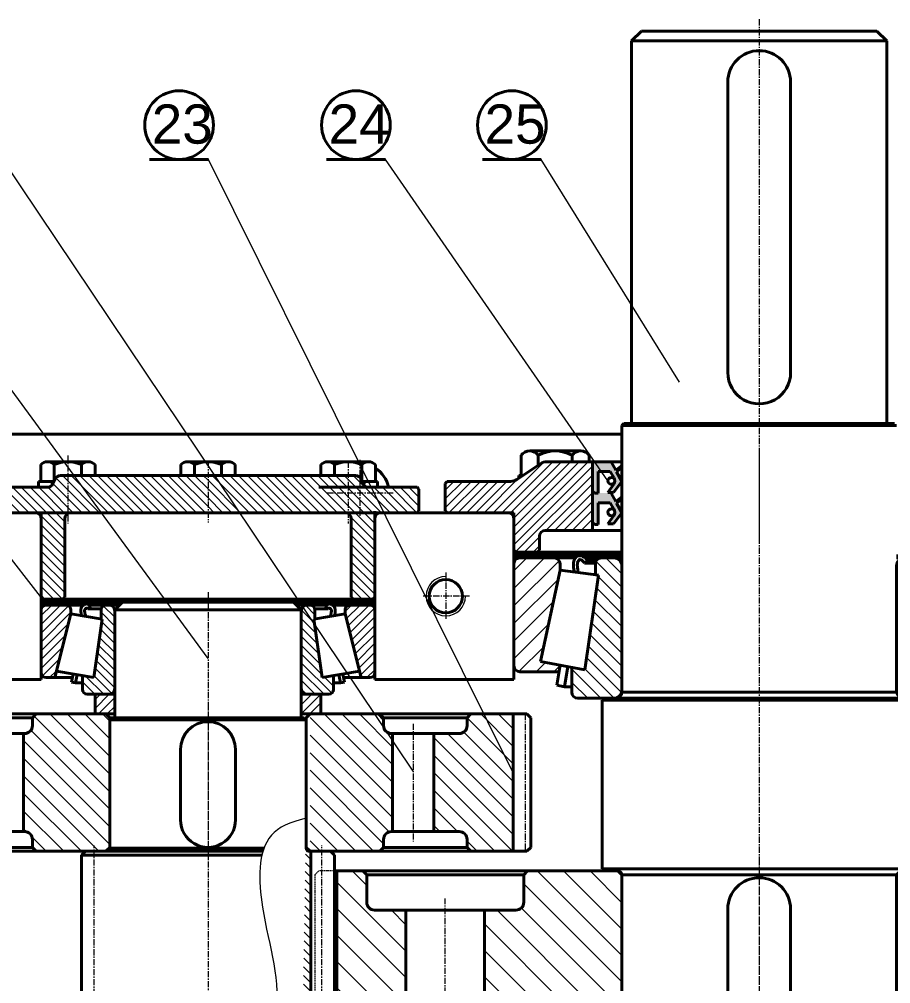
# Model space of a CAD drawing. Header units: millimetres. Extents: x -11382 to 23553, y -372 to 10786.
# Drawn here: x 8449.7 to 8893.8, y 2123.6 to 2615.1 of the extents above; entities that cross this region are included whole.
import ezdxf

# ---------------------------------------------------------------- set-up
doc = ezdxf.new("R2010")
doc.units = ezdxf.units.MM
doc.header["$LTSCALE"] = 0.2
doc.linetypes.add('CENTER', pattern=[50.8, 31.75, -6.35, 6.35, -6.35])
doc.linetypes.add('HIDDEN', pattern=[9.525, 6.35, -3.175])
for name, color, linetype, lineweight in [('đướng nét đứt', 4, 'HIDDEN', 20), ('đường bao thấy', 7, 'Continuous', 40), ('đường kích thước', 90, 'Continuous', 15), ('đường mặt cắt', 160, 'Continuous', 15), ('đường nét khuất', 4, 'HIDDEN', 15), ('đường nét mảnh', 220, 'Continuous', 15), ('đường nét tâm', 137, 'CENTER', 15)]:
    doc.layers.add(name, color=color, linetype=linetype, lineweight=lineweight)
doc.styles.add('nhat3.5', font='arial.ttf', dxfattribs={"height": 3.5})
pattern_1 = [(45, (-1217.234, -2628.172), (-4.490128, 4.490128), [])]
pattern_2 = [(45, (3113.965, -2039.9664), (4.490128, -4.490128), [])]
pattern_3 = [(135, (3113.965, -2039.9664), (3.367596, 3.367596), [])]
pattern_4 = [(45, (4465.084, -2277.9196), (2.245064, -2.245064), [])]
pattern_5 = [(135, (3014.2486, -1989.5195), (2.245064, 2.245064), [])]
pattern_6 = [(45, (3014.2486, -1989.5195), (2.245064, -2.245064), [])]
pattern_7 = [(135, (2767.008, -2513.948), (6.735192, 6.735192), [])]
pattern_8 = [(315, (-570.0543, 5456.8925), (2.245064, 2.245064), [])]
pattern_9 = [(315, (-165.1552, -7621.2115), (-0.449012806, -0.449012806), [])]
pattern_10 = [(45, (-165.1552, -7621.2115), (0.449012806, -0.449012806), [])]
pattern_11 = [(225, (556.8952, -7621.2115), (0.449012806, -0.449012806), [])]

# ---------------------------------------------------------------- blocks, each defined once
blk = doc.blocks.new('trục trung gian')
at = {"layer": 'đường mặt cắt', "ltscale": 0.5}
h = blk.add_hatch(dxfattribs=at)
h.set_pattern_fill('ANSI31', color=256, style=0)
h.set_pattern_definition([(45, (-1268.2207, -1627.51), (-2.245064, 2.245064), [])])
edge = h.paths.add_edge_path()
edge.add_spline(control_points=[(110.13, 50), (112.13, 41.57), (119.74, 24.74), (165.24, 26.66), (201.36, 41.07), (240.81, 24.28), (253.75, 37.21), (259.59, 47.5)], knot_values=[9.104034, 9.104034, 9.104034, 9.104034, 27.60373, 64.467296, 121.704583, 149.580314, 175.548749, 175.548749, 175.548749, 175.548749], degree=3, periodic=0)
edge.add_line((259.59, 47.5), (246, 47.5))
edge.add_arc((246, 48.5), 1, 180, 270, ccw=False)
edge.add_line((245, 48.5), (245, 52.46))
edge.add_line((245, 52.46), (127, 52.46))
edge.add_line((127, 52.46), (127, 50))
edge.add_line((127, 50), (110.13, 50))
edge = h.paths.add_edge_path(flags=16)
edge.add_spline(control_points=[(110.13, 50), (112.13, 41.57), (119.74, 24.74), (165.24, 26.66), (201.36, 41.07), (240.81, 24.28), (253.75, 37.21), (259.59, 47.5)], knot_values=[9.104034, 9.104034, 9.104034, 9.104034, 27.60373, 64.467296, 121.704583, 149.580314, 175.548749, 175.548749, 175.548749, 175.548749], degree=3, periodic=0)
edge.add_spline(control_points=[(110.13, 50), (112.13, 41.57), (119.74, 24.74), (165.24, 26.66), (201.36, 41.07), (240.81, 24.28), (253.75, 37.21), (259.59, 47.5)], knot_values=[9.104034, 9.104034, 9.104034, 9.104034, 27.60373, 64.467296, 121.704583, 149.580314, 175.548749, 175.548749, 175.548749, 175.548749], degree=3, periodic=0)
edge = h.paths.add_edge_path(flags=17)
edge.add_spline(control_points=[(110.13, 50), (112.13, 41.57), (119.74, 24.74), (165.24, 26.66), (201.36, 41.07), (240.81, 24.28), (253.75, 37.21), (259.59, 47.5)], knot_values=[9.104034, 9.104034, 9.104034, 9.104034, 27.60373, 64.467296, 121.704583, 149.580314, 175.548749, 175.548749, 175.548749, 175.548749], degree=3, periodic=0)
at = {"layer": 'đường bao thấy', "ltscale": 0.5}
for p, q in [((127, 62.46), (129, 64.46)), ((129, 64.46), (236, 64.46)), ((238, 62.46), (236, 64.46)), ((127, 62.46), (127, 51.5)), ((238, 62.46), (238, 53.5)), ((59, 49), (60, 50)), ((60, 50), (125.5, 50)), ((60, 50), (60, -50)), ((127, 52.46), (245, 52.46)), ((244, 53.5), (238, 53.5)), ((244, 53.5), (245, 52.5)), ((245, 52.5), (245, 48.5)), ((0, 43.5), (4, 47.5)), ((4, 47.5), (59, 47.5)), ((4, 47.5), (4, -47.5)), ((59, 49), (59, -49)), ((246, 47.5), (286, 47.5)), ((286, 47.5), (290, 43.5)), ((286, 47.5), (286, -47.5)), ((0, 43.5), (0, -43.5)), ((290, 43.5), (290, -43.5)), ((244, -53.5), (244, 30.9)), ((245, 31.37), (245, -52.5)), ((246, -47.5), (246, 31.92)), ((125.5, -50), (125.5, 28.5)), ((127, -62.46), (127, 28)), ((129, -64.46), (129, 27.47)), ((236, -64.46), (236, 29.35)), ((75, 14), (111, 14)), ((75, -14), (111, -14)), ((0, -43.5), (4, -47.5)), ((286, -47.5), (290, -43.5)), ((4, -47.5), (59, -47.5)), ((60, -50), (59, -49)), ((246, -47.5), (286, -47.5)), ((60, -50), (125.5, -50)), ((238, -53.5), (238, -62.46)), ((244, -53.5), (238, -53.5)), ((244, -53.5), (245, -52.5)), ((127, -62.46), (129, -64.46)), ((238, -62.46), (236, -64.46)), ((129, -64.46), (236, -64.46))]:
    blk.add_line(p, q, dxfattribs=at)
for centre, radius, start, end in [((125.5, 51.5), 1.5, 270, 0), ((246, 48.5), 1, 180, 270), ((75, 0), 14, 90, 270), ((111, 0), 14, 270, 90), ((246, -48.5), 1, 90, 180), ((125.5, -51.5), 1.5, 0, 90)]:
    blk.add_arc(centre, radius, start, end, dxfattribs=at)
at = {"layer": 'đường kích thước', "ltscale": 0.5}
blk.add_open_spline([(110.13, 50), (112.13, 41.57), (119.74, 24.74), (165.24, 26.66), (201.36, 41.07), (240.81, 24.28), (253.75, 37.21), (259.59, 47.5)], degree=3, knots=[9.104034, 9.104034, 9.104034, 9.104034, 27.60373, 64.467296, 121.704583, 149.580314, 175.548749, 175.548749, 175.548749, 175.548749], dxfattribs=at)
at = {"layer": 'đường nét tâm', "ltscale": 0.5}
for p, q in [((241, 57.96), (124, 57.96)), ((-5, 0), (295, 0)), ((241, -57.96), (124, -57.96))]:
    blk.add_line(p, q, dxfattribs=at)
blk = doc.blocks.new('trục ra')
at = {"layer": 'đường bao thấy', "ltscale": 0.5}
for p, q in [((341, 80), (341, -80)), ((427, 80), (427, -80)), ((200, -69), (200, 69)), ((201, 70), (201, -70)), ((337, 70), (337, -70)), ((340, -79), (340, 73)), ((430, -70), (430, 70)), ((0, 60), (5, 65)), ((5, 65), (200, 65)), ((5, 65), (5, -65)), ((0, -60), (0, 60)), ((26, 16), (174, 16)), ((447.5, 16), (505.5, 16)), ((26, -16), (174, -16)), ((447.5, -16), (505.5, -16)), ((0, -60), (5, -65)), ((5, -65), (200, -65)), ((200, -69), (201, -70)), ((201, -70), (337, -70)), ((428, -79), (428, -72)), ((430, -70), (610, -70)), ((340, -79), (341, -80)), ((427, -80), (341, -80)), ((427, -80), (428, -79))]:
    blk.add_line(p, q, dxfattribs=at)
for centre, radius, start, end in [((26, 0), 16, 90, 270), ((174, 0), 16, 270, 90), ((447.5, 0), 16, 90, 270), ((337, -73), 3, 0, 90), ((430, -72), 2, 90, 180)]:
    blk.add_arc(centre, radius, start, end, dxfattribs=at)
at = {"layer": 'đường nét tâm', "ltscale": 0.5}
blk.add_line((-6, 0), (621, 0), dxfattribs=at)
blk = doc.blocks.new('Bánh răng số 2')
at = {"layer": 'đường mặt cắt', "ltscale": 0.5}
h = blk.add_hatch(dxfattribs=at)
h.set_pattern_fill('ANSI31', color=256, scale=2, style=0)
h.set_pattern_definition(pattern_1)
h.paths.add_polyline_path([(25, 115), (25, 128, -0.414214), (29, 132), (33, 132), (35, 134), (35, 155.48), (-35, 155.48), (-35, 134), (-33, 132), (-29, 132, -0.414214), (-25, 128), (-25, 115)])
h = blk.add_hatch(dxfattribs=at)
h.set_pattern_fill('ANSI31', color=256, scale=2, style=0)
h.paths.add_polyline_path([(-25, 94), (-25, 93.5, -0.414214), (-29, 89.5), (-33, 89.5), (-35, 87.5), (-35, 52), (35, 52), (35, 87.5), (33, 89.5), (29, 89.5, -0.414214), (25, 93.5), (25, 94)])
h = blk.add_hatch(dxfattribs=at)
h.set_pattern_fill('ANSI31', color=256, scale=2, style=0)
h.set_pattern_definition([(45, (-4665.347, -2236.8266), (-4.490128, 4.490128), [])])
h.paths.add_polyline_path([(-32, -50), (-33, -50), (-35, -52), (-35, -87.5), (-33, -89.5), (-29, -89.5, -0.414214), (-25, -93.5), (-25, -94), (25, -94), (25, -93.5, -0.414214), (29, -89.5), (33, -89.5), (35, -87.5), (35, -52), (33, -50)])
h = blk.add_hatch(dxfattribs=at)
h.set_pattern_fill('ANSI31', color=256, scale=2, style=0)
h.set_pattern_definition(pattern_1)
h.paths.add_polyline_path([(-25, -115), (-25, -128, -0.414214), (-29, -132), (-33, -132), (-35, -134), (-35, -155.48), (35, -155.48), (35, -134), (33, -132), (29, -132, -0.414214), (25, -128), (25, -115)])
at = {"layer": 'đường bao thấy', "ltscale": 0.5}
for p, q in [((-35, 162.48), (-33, 164.48)), ((-35, 162.48), (-35, 52)), ((-33, 164.48), (33, 164.48)), ((35, 162.48), (33, 164.48)), ((35, 162.48), (35, 52)), ((-35, 155.48), (35, 155.48)), ((-33, 132), (-35, 134)), ((33, 132), (35, 134)), ((-33, 132), (-29, 132)), ((-33, 132), (-33, 89.5)), ((-25, 128), (-25, 93.5)), ((25, 128), (25, 93.5)), ((33, 132), (29, 132)), ((33, 132), (33, 89.5)), ((-25, 115), (25, 115)), ((-25, 94), (25, 94)), ((-33, 89.5), (-35, 87.5)), ((-33, 89.5), (-29, 89.5)), ((33, 89.5), (29, 89.5)), ((33, 89.5), (35, 87.5)), ((-33, 50), (-35, 52)), ((-35, 52), (-35, 47.5)), ((33, 50), (-33, 50)), ((33, 50), (35, 52)), ((-35, -52), (-35, -47.5)), ((-33, -50), (-33, -49)), ((-33, -50), (-35, -52)), ((-35, -156.48), (-35, -52)), ((33, -50), (-33, -50)), ((33, -50), (35, -52)), ((35, -156.48), (35, -52)), ((-33, -89.5), (-35, -87.5)), ((33, -89.5), (35, -87.5)), ((-33, -89.5), (-29, -89.5)), ((-33, -132), (-33, -89.5)), ((33, -89.5), (29, -89.5)), ((33, -132), (33, -89.5)), ((-25, -128), (-25, -93.5)), ((-25, -94), (25, -94)), ((25, -128), (25, -93.5)), ((-25, -115), (25, -115)), ((-33, -132), (-35, -134)), ((-33, -132), (-29, -132)), ((33, -132), (29, -132)), ((33, -132), (35, -134)), ((-35, -155.48), (35, -155.48))]:
    blk.add_line(p, q, dxfattribs=at)
for centre, start, end in [((-29, 128), 0, 90), ((29, 128), 90, 180), ((-29, 93.5), 270, 0), ((29, 93.5), 180, 270), ((-29, -93.5), 0, 90), ((29, -93.5), 90, 180), ((-29, -128), 270, 0), ((29, -128), 180, 270)]:
    blk.add_arc(centre, 4, start, end, dxfattribs=at)
at = {"layer": 'đường nét khuất', "ltscale": 0.5}
for p, q in [((-35, -162.48), (-35, -156.48)), ((35, -162.48), (35, -156.48)), ((-35, -162.48), (-33, -164.48)), ((-33, -164.48), (33, -164.48)), ((35, -162.48), (33, -164.48))]:
    blk.add_line(p, q, dxfattribs=at)
at = {"layer": 'đường nét tâm', "ltscale": 0.5}
for p, q in [((-35, 161.68), (35, 161.68)), ((-30, 104.5), (30, 104.5)), ((-40, 0), (40, 0)), ((-30, -104.5), (30, -104.5)), ((-35, -161.68), (35, -161.68))]:
    blk.add_line(p, q, dxfattribs=at)
blk = doc.blocks.new('VB32228J')
at = {"layer": 'đường mặt cắt', "ltscale": 0.5}
h = blk.add_hatch(dxfattribs=at)
h.set_pattern_fill('ANSI31', color=256, scale=2, angle=90, style=0)
h.set_pattern_definition(pattern_2)
h.paths.add_polyline_path([(65.33, 101.49), (68.5, 101.49, 0.414214), (71.5, 104.49), (71.5, 122, 0.414214), (68.5, 125), (16.5, 125, 0.414214), (13.5, 122), (13.5, 101.95), (16.84, 101.38), (18.77, 111.42)])
h = blk.add_hatch(dxfattribs=at)
h.set_pattern_fill('ANSI31', color=256, scale=1.5, style=0)
h.set_pattern_definition(pattern_3)
h.paths.add_polyline_path([(67.5, 70, 0.414214), (71.5, 74), (71.5, 80.5, 0.414214), (68.5, 83.5), (62.87, 83.5), (62.65, 81.85), (14.43, 88.92), (15.7, 95.5), (3, 95.5, 0.414214), (0, 92.5), (0, 74, 0.414214), (4, 70)])
h = blk.add_hatch(dxfattribs=at)
h.set_pattern_fill('ANSI31', color=256, scale=1.5, style=0)
h.set_pattern_definition(pattern_3)
h.paths.add_polyline_path([(14.43, -88.92), (62.65, -81.85), (62.87, -83.5), (68.5, -83.5, 0.414214), (71.5, -80.5), (71.5, -74, 0.414214), (67.5, -70), (4, -70, 0.414214), (0, -74), (0, -92.5, 0.414214), (3, -95.5), (15.7, -95.5)])
h = blk.add_hatch(dxfattribs=at)
h.set_pattern_fill('ANSI31', color=256, scale=2, angle=90, style=0)
h.set_pattern_definition(pattern_2)
h.paths.add_polyline_path([(68.5, -125, 0.414214), (71.5, -122), (71.5, -104.49, 0.414214), (68.5, -101.49), (65.33, -101.49), (18.77, -111.42), (16.84, -101.38), (13.5, -101.95), (13.5, -122, 0.414214), (16.5, -125)])
at = {"layer": 'đường bao thấy', "ltscale": 0.5}
for p, q in [((68.5, 125), (16.5, 125)), ((13.5, 122), (13.5, 101.95)), ((71.5, 122), (71.5, 93.6)), ((18.77, 111.42), (14.43, 88.92)), ((65.33, 101.49), (18.77, 111.42)), ((6.58, 103.13), (5.85, 99.2)), ((16.08, 97.46), (5.85, 99.2)), ((5.85, 99.2), (5.85, 95.5)), ((16.84, 101.38), (6.58, 103.13)), ((65.33, 101.49), (62.65, 81.85)), ((65.33, 101.49), (68.5, 101.49)), ((3, 95.5), (15.7, 95.5)), ((0, 0), (0, 92.5)), ((62.65, 81.85), (14.43, 88.92)), ((70.2, 87.44), (68.89, 88.96)), ((68.89, 88.96), (68.89, 83.47)), ((71.5, 88.67), (71.5, 70)), ((72.64, 91.26), (72.64, 70)), ((70.2, 87.44), (70.2, 82.97)), ((68.5, 83.5), (62.87, 83.5)), ((67.5, 70), (4, 70)), ((0, 0), (0, -92.5)), ((67.5, -70), (4, -70)), ((71.5, -88.67), (71.5, -70)), ((72.64, -91.26), (72.64, -70)), ((62.65, -81.85), (14.43, -88.92)), ((65.33, -101.49), (62.65, -81.85)), ((68.5, -83.5), (62.87, -83.5)), ((68.89, -88.96), (68.89, -83.47)), ((70.2, -87.44), (70.2, -82.97)), ((70.2, -87.44), (68.89, -88.96)), ((18.77, -111.42), (14.43, -88.92)), ((3, -95.5), (15.7, -95.5)), ((5.85, -99.2), (5.85, -95.5)), ((16.08, -97.46), (5.85, -99.2)), ((71.5, -122), (71.5, -93.6)), ((6.58, -103.13), (5.85, -99.2)), ((16.84, -101.38), (6.58, -103.13)), ((13.5, -122), (13.5, -101.95)), ((65.33, -101.49), (18.77, -111.42)), ((65.33, -101.49), (68.5, -101.49)), ((68.5, -125), (16.5, -125))]:
    blk.add_line(p, q, dxfattribs=at)
for centre, radius, start, end in [((16.5, 122), 3, 90, 180), ((68.5, 122), 3, 0, 90), ((68.5, 104.49), 3, 270, 0), ((3, 92.5), 3, 90, 180), ((68.5, 80.5), 3, 0, 90), ((4, 74), 4, 180, 270), ((67.5, 74), 4, 270, 0), ((4, -74), 4, 90, 180), ((67.5, -74), 4, 0, 90), ((68.5, -80.5), 3, 270, 0), ((3, -92.5), 3, 180, 270), ((68.5, -104.49), 3, 0, 90), ((16.5, -122), 3, 180, 270), ((68.5, -122), 3, 270, 0)]:
    blk.add_arc(centre, radius, start, end, dxfattribs=at)
for points in [[(64.33, 94.18), (69.24, 94.56), (72.51, 92.31), (72.29, 89.85), (70.2, 87.44)], [(64.33, -94.18), (69.24, -94.56), (72.51, -92.31), (72.29, -89.85), (70.2, -87.44)]]:
    blk.add_spline(points, degree=3, dxfattribs=at)
for points in [[(64.08, 92.33), (65.07, 92.3), (65.35, 92.37), (66.18, 92.54), (66.69, 92.63), (67.66, 92.72), (68.11, 92.72), (68.75, 92.62), (68.96, 92.58), (69.36, 92.47), (69.56, 92.4), (69.97, 92.22), (70.16, 92.1), (70.45, 91.89), (70.54, 91.79), (70.6, 91.7), (70.61, 91.67), (70.62, 91.65), (70.62, 91.64), (70.63, 91.6), (70.64, 91.58), (70.65, 91.49), (70.65, 91.41), (70.63, 91.16), (70.59, 90.98), (70.48, 90.68), (70.42, 90.56), (70.27, 90.32), (70.17, 90.19), (69.83, 89.79), (69.5, 89.48), (69.04, 89.08), (68.97, 89.02), (68.89, 88.96)], [(64.08, -92.33), (65.07, -92.3), (65.35, -92.37), (66.18, -92.54), (66.69, -92.63), (67.66, -92.72), (68.11, -92.72), (68.75, -92.62), (68.96, -92.58), (69.36, -92.47), (69.56, -92.4), (69.97, -92.22), (70.16, -92.1), (70.45, -91.89), (70.54, -91.79), (70.6, -91.7), (70.61, -91.67), (70.62, -91.65), (70.62, -91.64), (70.63, -91.6), (70.64, -91.58), (70.65, -91.49), (70.65, -91.41), (70.63, -91.16), (70.59, -90.98), (70.48, -90.68), (70.42, -90.56), (70.27, -90.32), (70.17, -90.19), (69.83, -89.79), (69.5, -89.48), (69.04, -89.08), (68.97, -89.02), (68.89, -88.96)]]:
    blk.add_open_spline(points, degree=3, knots=[0, 0, 0, 0, 0.907482, 0.907482, 2.722447, 2.722447, 4.537412, 4.537412, 5.361755, 5.361755, 6.186099, 6.186099, 7.234707, 7.234707, 8.283315, 8.283315, 8.792168, 8.792168, 9.110987, 9.110987, 9.429805, 9.429805, 10.067442, 10.067442, 11.103996, 11.103996, 11.883103, 11.883103, 12.66221, 12.66221, 14.266379, 14.266379, 14.551213, 14.551213, 14.551213, 14.551213], dxfattribs=at)
blk = doc.blocks.new('VB32219')
at = {"layer": 'đường mặt cắt', "ltscale": 0.5}
h = blk.add_hatch(dxfattribs=at)
h.set_pattern_fill('ANSI31', color=256, angle=90, style=0)
h.set_pattern_definition(pattern_6)
h.paths.add_polyline_path([(-11.75, 37.5, 0.414214), (-14.25, 35), (-14.25, 30.6), (18.26, 22.32), (20.25, 22.32, 0.414214), (22.75, 24.82), (22.75, 35, 0.414214), (20.25, 37.5)])
h = blk.add_hatch(dxfattribs=at)
h.set_pattern_fill('ANSI31', color=256, style=0)
h.set_pattern_definition(pattern_5)
h.paths.add_polyline_path([(19.75, 0, 0.414214), (22.75, 3), (22.75, 4.5, 0.414214), (20.25, 7), (15.56, 7), (15.45, 6.38), (-14.25, 10.69), (-13.23, 16.5), (-20.25, 16.5, 0.414214), (-22.75, 14), (-22.75, 3, 0.414214), (-19.75, 0)])
h = blk.add_hatch(dxfattribs=at)
h.set_pattern_fill('ANSI31', color=256, angle=90, style=0)
h.set_pattern_definition(pattern_4)
h.paths.add_polyline_path([(-32.75, 0), (-32.75, 10), (-22.75, 10), (-22.75, 0)])
h = blk.add_hatch(dxfattribs=at)
h.set_pattern_fill('ANSI31', color=256, angle=90, style=0)
h.set_pattern_definition(pattern_4)
h.paths.add_polyline_path([(-32.75, -95), (-22.75, -95), (-22.75, -105), (-32.75, -105)])
h = blk.add_hatch(dxfattribs=at)
h.set_pattern_fill('ANSI31', color=256, style=0)
h.set_pattern_definition(pattern_5)
h.paths.add_polyline_path([(-14.25, -105.69), (-13.23, -111.5), (-20.25, -111.5, -0.414214), (-22.75, -109), (-22.75, -98, -0.414214), (-19.75, -95), (19.75, -95, -0.414214), (22.75, -98), (22.75, -99.5, -0.414214), (20.25, -102), (15.56, -102), (15.45, -101.38)])
h = blk.add_hatch(dxfattribs=at)
h.set_pattern_fill('ANSI31', color=256, angle=90, style=0)
h.set_pattern_definition(pattern_6)
h.paths.add_polyline_path([(20.25, -132.5, 0.414214), (22.75, -130), (22.75, -119.82, 0.414214), (20.25, -117.32), (18.26, -117.32), (-14.25, -125.6), (-14.25, -130, 0.414214), (-11.75, -132.5)])
at = {"layer": 'đường bao thấy', "ltscale": 0.5}
for p, q in [((-14.25, 35), (-14.25, 21.57)), ((-12.11, 37.5), (20.25, 37.5)), ((20.25, 37.5), (-11.75, 37.5)), ((22.75, 35), (22.75, 15.81)), ((18.26, 22.32), (-14.25, 30.6)), ((-10.89, 29.75), (-14.25, 10.69)), ((-16.5, 22.02), (-16.89, 20.06)), ((-12.74, 19.23), (-16.89, 20.06)), ((-16.89, 20.06), (-16.89, 16.5)), ((-12.4, 21.2), (-16.5, 22.02)), ((18.26, 22.32), (15.45, 6.38)), ((18.26, 22.32), (20.25, 22.32)), ((-20.25, 16.5), (-13.23, 16.5)), ((-32.75, 10), (-32.75, 0)), ((-22.75, 10), (-32.75, 10)), ((-22.75, 0), (-22.75, 14)), ((15.45, 6.38), (-14.25, 10.69)), ((22.22, 12.39), (20.74, 13.74)), ((20.74, 13.74), (20.74, 6.95)), ((22.75, -2.5), (22.75, 13)), ((22.75, 0), (22.75, 10)), ((23.28, 14.37), (23.28, -3.03)), ((20.25, 7), (15.56, 7)), ((19.75, 0), (-19.75, 0)), ((-22.75, 0), (-32.75, 0)), ((22.75, -105), (22.75, -92.5)), ((23.28, -109.37), (23.28, -91.97)), ((-32.75, -95), (-32.75, -105)), ((-22.75, -95), (-32.75, -95)), ((-22.75, -95), (-22.75, -109)), ((19.75, -95), (-19.75, -95)), ((22.75, -105), (22.75, -95)), ((22.75, -108), (22.75, -95)), ((15.45, -101.38), (-14.25, -105.69)), ((18.26, -117.32), (15.45, -101.38)), ((20.25, -102), (15.56, -102)), ((20.74, -108.74), (20.74, -101.95)), ((-32.75, -105), (-22.75, -105)), ((-10.89, -124.75), (-14.25, -105.69)), ((22.22, -107.39), (20.74, -108.74)), ((-20.25, -111.5), (-13.23, -111.5)), ((-16.89, -115.06), (-16.89, -111.5)), ((22.75, -130), (22.75, -110.81)), ((-12.74, -114.23), (-16.89, -115.06)), ((-16.5, -117.02), (-16.89, -115.06)), ((-12.4, -116.2), (-16.5, -117.02)), ((-14.25, -130), (-14.25, -116.57)), ((18.26, -117.32), (-14.25, -125.6)), ((18.26, -117.32), (20.25, -117.32)), ((20.25, -132.5), (-11.75, -132.5))]:
    blk.add_line(p, q, dxfattribs=at)
for centre, radius, start, end in [((-11.75, 35), 2.5, 90, 180), ((20.25, 35), 2.5, 0, 90), ((20.25, 24.82), 2.5, 270, 0), ((-20.25, 14), 2.5, 90, 180), ((20.25, 4.5), 2.5, 0, 90), ((-19.75, 3), 3, 180, 270), ((19.75, 3), 3, 270, 0), ((-19.75, -98), 3, 90, 180), ((19.75, -98), 3, 0, 90), ((20.25, -99.5), 2.5, 270, 0), ((-20.25, -109), 2.5, 180, 270), ((20.25, -119.82), 2.5, 0, 90), ((-11.75, -130), 2.5, 180, 270), ((20.25, -130), 2.5, 270, 0)]:
    blk.add_arc(centre, radius, start, end, dxfattribs=at)
for points, knots in [([(16.94, 14.83), (18.01, 15.11), (18.26, 15.16), (18.9, 15.29), (19.27, 15.35), (19.81, 15.38), (20.01, 15.38), (20.25, 15.34), (20.32, 15.32), (20.43, 15.28), (20.47, 15.27), (20.57, 15.21), (20.62, 15.18), (20.78, 15.06), (20.9, 14.95), (21.08, 14.71), (21.16, 14.58), (21.23, 14.43), (21.25, 14.39), (21.26, 14.35)], [0, 0, 0, 0, 0.734815, 0.734815, 2.021085, 2.021085, 3.065081, 3.065081, 3.685488, 3.685488, 4.173182, 4.173182, 4.660877, 4.660877, 5.636267, 5.636267, 6.442403, 6.442403, 6.784867, 6.784867, 6.784867, 6.784867]), ([(21.26, 14.35), (21.23, 14.3), (21.17, 14.23), (21.01, 14.03), (20.88, 13.89), (20.74, 13.74)], [8.656241, 8.656241, 8.656241, 8.656241, 9.118118, 9.118118, 9.703572, 9.703572, 9.703572, 9.703572]), ([(16.94, -109.83), (18.01, -110.11), (18.26, -110.16), (18.9, -110.29), (19.27, -110.35), (19.81, -110.38), (20.01, -110.38), (20.25, -110.34), (20.32, -110.32), (20.43, -110.28), (20.47, -110.27), (20.57, -110.21), (20.62, -110.18), (20.78, -110.06), (20.9, -109.95), (21.08, -109.71), (21.16, -109.58), (21.23, -109.43), (21.25, -109.39), (21.26, -109.35)], [0, 0, 0, 0, 0.734815, 0.734815, 2.021085, 2.021085, 3.065081, 3.065081, 3.685488, 3.685488, 4.173182, 4.173182, 4.660877, 4.660877, 5.636267, 5.636267, 6.442403, 6.442403, 6.784867, 6.784867, 6.784867, 6.784867]), ([(21.26, -109.35), (21.23, -109.3), (21.17, -109.23), (21.01, -109.03), (20.88, -108.89), (20.74, -108.74)], [8.656241, 8.656241, 8.656241, 8.656241, 9.118118, 9.118118, 9.703572, 9.703572, 9.703572, 9.703572])]:
    blk.add_open_spline(points, degree=3, knots=knots, dxfattribs=at)
for points in [[(17.32, 17), (21.25, 17.11), (22.75, 15.81), (23.26, 14.02), (22.22, 12.39)], [(17.32, -112), (21.25, -112.11), (22.75, -110.81), (23.26, -109.02), (22.22, -107.39)]]:
    blk.add_spline(points, degree=3, dxfattribs=at)
blk = doc.blocks.new('Bánh răng số 4')
at = {"layer": 'đường mặt cắt', "ltscale": 0.5}
h = blk.add_hatch(dxfattribs=at)
h.set_pattern_fill('ANSI31', color=256, scale=3, style=0)
h.set_pattern_definition(pattern_7)
h.paths.add_polyline_path([(28.5, 180), (28.5, 196, -0.414214), (32.5, 200), (46.5, 200), (48.5, 202), (48.5, 215.16), (-48.5, 215.16), (-48.5, 202), (-46.5, 200), (-32.5, 200, -0.414214), (-28.5, 196), (-28.5, 180)])
h = blk.add_hatch(dxfattribs=at)
h.set_pattern_fill('ANSI31', color=256, scale=3, style=0)
h.set_pattern_definition([(135, (0, 0), (6.7352, 6.7352), [])])
h.paths.add_polyline_path([(28.5, 124), (28.5, 140), (-28.5, 140), (-28.5, 124, -0.414214), (-32.5, 120), (-46.5, 120), (-48.5, 118), (-48.5, 72), (-46.5, 70), (46.5, 70), (48.5, 72), (48.5, 118), (46.5, 120), (32.5, 120, -0.414214)])
h = blk.add_hatch(dxfattribs=at)
h.set_pattern_fill('ANSI31', color=256, scale=3, style=0)
h.set_pattern_definition(pattern_7)
h.paths.add_polyline_path([(46.5, -70), (48.5, -72), (48.5, -118), (46.5, -120), (32.5, -120, 0.414214), (28.5, -124), (28.5, -140), (-28.5, -140), (-28.5, -124, 0.414214), (-32.5, -120), (-46.5, -120), (-48.5, -118), (-48.5, -72), (-46.5, -70)])
h = blk.add_hatch(dxfattribs=at)
h.set_pattern_fill('ANSI31', color=256, scale=3, style=0)
h.set_pattern_definition(pattern_7)
h.paths.add_polyline_path([(-48.5, -215.16), (-48.5, -202), (-46.5, -200), (-32.5, -200, 0.414214), (-28.5, -196), (-28.5, -180), (28.5, -180), (28.5, -196, 0.414214), (32.5, -200), (46.5, -200), (48.5, -202), (48.5, -215.16)])
at = {"layer": 'đường bao thấy', "ltscale": 0.5}
for p, q in [((-46.5, 226.41), (-48.5, 224.41)), ((46.5, 226.41), (-46.5, 226.41)), ((46.5, 226.41), (48.5, 224.41)), ((-48.5, 224.41), (-48.5, 72)), ((48.5, 224.41), (48.5, 72)), ((48.5, 215.16), (-48.5, 215.16)), ((-46.5, 200), (-48.5, 202)), ((46.5, 200), (48.5, 202)), ((-46.5, 200), (-32.5, 200)), ((-46.5, 200), (-46.5, 120)), ((46.5, 200), (32.5, 200)), ((46.5, 200), (46.5, 120)), ((-28.5, 124), (-28.5, 196)), ((28.5, 124), (28.5, 196)), ((-28.5, 180), (28.5, 180)), ((-28.5, 140), (28.5, 140)), ((-46.5, 120), (-48.5, 118)), ((-46.5, 120), (-32.5, 120)), ((46.5, 120), (32.5, 120)), ((46.5, 120), (48.5, 118)), ((-48.5, 80), (-48.5, 70)), ((-46.5, 70), (-48.5, 72)), ((-48.5, 72), (-48.5, 70)), ((46.5, 70), (-46.5, 70)), ((46.5, 70), (48.5, 72)), ((-46.5, -70), (-48.5, -72)), ((-48.5, -72), (-48.5, -70)), ((-48.5, -70), (-48.5, -80)), ((-48.5, -72), (-48.5, -216.41)), ((46.5, -70), (-46.5, -70)), ((46.5, -70), (48.5, -72)), ((48.5, -72), (48.5, -216.41)), ((-46.5, -120), (-48.5, -118)), ((-46.5, -120), (-32.5, -120)), ((-46.5, -120), (-46.5, -200)), ((46.5, -120), (32.5, -120)), ((46.5, -120), (48.5, -118)), ((46.5, -120), (46.5, -200)), ((-28.5, -124), (-28.5, -196)), ((28.5, -124), (28.5, -196)), ((-28.5, -140), (28.5, -140)), ((-28.5, -180), (28.5, -180)), ((-46.5, -200), (-48.5, -202)), ((-46.5, -200), (-32.5, -200)), ((46.5, -200), (32.5, -200)), ((46.5, -200), (48.5, -202)), ((48.5, -215.16), (-48.5, -215.16))]:
    blk.add_line(p, q, dxfattribs=at)
for centre, start, end in [((-32.5, 196), 0, 90), ((32.5, 196), 90, 180), ((-32.5, 124), 270, 0), ((32.5, 124), 180, 270), ((-32.5, -124), 0, 90), ((32.5, -124), 90, 180), ((-32.5, -196), 270, 0), ((32.5, -196), 180, 270)]:
    blk.add_arc(centre, 4, start, end, dxfattribs=at)
at = {"layer": 'đường nét khuất', "ltscale": 0.5}
for p, q in [((-48.5, -216.41), (-48.5, -224.41)), ((48.5, -216.41), (48.5, -224.41)), ((-46.5, -226.41), (-48.5, -224.41)), ((46.5, -226.41), (48.5, -224.41)), ((46.5, -226.41), (-46.5, -226.41))]:
    blk.add_line(p, q, dxfattribs=at)
at = {"layer": 'đường nét tâm', "ltscale": 0.5}
for p, q in [((-54.5, 222.91), (54.5, 222.91)), ((-34.5, 160), (34.5, 160)), ((54.5, 0), (-54.5, 0)), ((-34.5, -160), (34.5, -160))]:
    blk.add_line(p, q, dxfattribs=at)
blk = doc.blocks.new('VHGT')
at = {"layer": 'đường bao thấy', "ltscale": 0.5}
h = blk.add_hatch(color=2, dxfattribs=at)
edge = h.paths.add_edge_path()
edge.add_line((110.87, 111), (110.87, 96))
edge.add_line((110.87, 96), (111.87, 95))
edge.add_line((111.87, 95), (113.87, 95))
edge.add_line((113.87, 95), (113.87, 105))
edge.add_line((113.87, 105), (113.87, 106))
edge.add_line((113.87, 106), (119.87, 106))
edge.add_line((119.87, 106), (121.84, 102.9))
edge.add_ellipse((119.31, 101.29), major_axis=(-2.12, 2.12), ratio=1, start_angle=224.2903, end_angle=257.4274, ccw=False)
edge.add_ellipse((120.55, 101.26), major_axis=(-1.24, 1.24), ratio=1, start_angle=221.5879, end_angle=225, ccw=False)
edge.add_ellipse((119.31, 101.29), major_axis=(2.12, 2.12), ratio=1, start_angle=279.7758, end_angle=312.2976, ccw=False)
edge.add_line((121.76, 99.56), (118.79, 95.35))
edge.add_line((118.79, 95.35), (121.66, 95.3))
edge.add_line((121.66, 95.3), (125.87, 100.97))
edge.add_line((125.87, 100.97), (123.21, 105.89))
edge.add_line((123.21, 105.89), (125.87, 107.84))
edge.add_line((125.87, 107.84), (125.87, 109.08))
edge.add_line((125.87, 109.08), (122.73, 106.78))
edge.add_line((122.73, 106.78), (120.45, 111))
edge.add_line((120.45, 111), (110.87, 111))
h = blk.add_hatch(color=2, dxfattribs=at)
edge = h.paths.add_edge_path()
edge.add_line((110.87, 95), (110.87, 80))
edge.add_line((110.87, 80), (111.87, 79))
edge.add_line((111.87, 79), (113.87, 79))
edge.add_line((113.87, 79), (113.87, 89))
edge.add_line((113.87, 89), (113.87, 90))
edge.add_line((113.87, 90), (119.87, 90))
edge.add_line((119.87, 90), (121.84, 86.9))
edge.add_ellipse((119.31, 85.29), major_axis=(-2.12, 2.12), ratio=1, start_angle=224.2903, end_angle=257.4274, ccw=False)
edge.add_ellipse((120.55, 85.26), major_axis=(-1.24, 1.24), ratio=1, start_angle=221.5879, end_angle=225, ccw=False)
edge.add_ellipse((119.31, 85.29), major_axis=(2.12, 2.12), ratio=1, start_angle=279.7758, end_angle=312.2976, ccw=False)
edge.add_line((121.76, 83.56), (118.79, 79.35))
edge.add_line((118.79, 79.35), (121.66, 79.3))
edge.add_line((121.66, 79.3), (125.87, 84.97))
edge.add_line((125.87, 84.97), (123.21, 89.89))
edge.add_line((123.21, 89.89), (125.87, 91.84))
edge.add_line((125.87, 91.84), (125.87, 93.08))
edge.add_line((125.87, 93.08), (122.73, 90.78))
edge.add_line((122.73, 90.78), (120.45, 95))
edge.add_line((120.45, 95), (110.87, 95))
at = {"layer": 'đường mặt cắt', "ltscale": 0.5}
h = blk.add_hatch(dxfattribs=at)
h.set_pattern_fill('ANSI31', color=256, style=0)
h.set_pattern_definition([(45, (-165.2457, -8374.1466), (2.245064, -2.245064), [])])
edge = h.paths.add_edge_path()
edge.add_line((35.87, 85), (35.87, 101))
edge.add_line((35.87, 101), (69.05, 101))
edge.add_ellipse((69.05, 107), major_axis=(4.24, 4.24), ratio=1, start_angle=225, end_angle=258.6901)
edge.add_line((72.38, 102.01), (84.36, 109.99))
edge.add_ellipse((87.69, 105), major_axis=(4.24, 4.24), ratio=1, start_angle=405, end_angle=438.6901, ccw=False)
edge.add_line((87.69, 111), (110.87, 111))
edge.add_line((110.87, 111), (110.87, 76))
edge.add_line((110.87, 76), (86.87, 76))
edge.add_ellipse((86.87, 73), major_axis=(2.12, 2.12), ratio=1, start_angle=45, end_angle=135)
edge.add_line((83.87, 73), (83.87, 66))
edge.add_line((83.87, 66), (82.87, 65))
edge.add_line((82.87, 65), (71.87, 65))
edge.add_line((71.87, 65), (70.87, 66))
edge.add_line((70.87, 66), (70.87, 82))
edge.add_ellipse((67.87, 82), major_axis=(2.12, 2.12), ratio=1, start_angle=315, end_angle=405)
edge.add_line((67.87, 85), (35.87, 85))
h = blk.add_hatch(dxfattribs=at)
h.set_pattern_fill('ANSI31', color=256, style=0)
h.set_pattern_definition(pattern_8)
edge = h.paths.add_edge_path()
edge.add_ellipse((-160.15, 101), major_axis=(-2.12, 2.12), ratio=1, start_angle=-45, end_angle=18.4349)
edge.add_line((-162.83, 102.34), (-164.17, 99.66))
edge.add_ellipse((-166.85, 101), major_axis=(2.12, 2.12), ratio=1, start_angle=225, end_angle=288.4349, ccw=False)
edge.add_line((-166.85, 98), (-191.5, 98))
edge.add_line((-191.5, 98), (-192.5, 97))
edge.add_line((-192.5, 97), (-192.5, 86))
edge.add_line((-192.5, 86), (-191.5, 85))
edge.add_line((-191.5, 85), (-173, 85))
edge.add_ellipse((-173, 82), major_axis=(-2.12, 2.12), ratio=1, start_angle=225, end_angle=315, ccw=False)
edge.add_line((-170, 82), (-170, 42))
edge.add_line((-170, 42), (-169, 41))
edge.add_line((-169, 41), (-159, 41))
edge.add_line((-159, 41), (-158, 42))
edge.add_line((-158, 42), (-158, 82))
edge.add_ellipse((-155, 82), major_axis=(-2.12, 2.12), ratio=1, start_angle=-45, end_angle=45, ccw=False)
edge.add_line((-155, 85), (-85, 85))
edge.add_line((-85, 85), (-85, 104))
edge.add_line((-85, 104), (-160.15, 104))
h = blk.add_hatch(dxfattribs=at)
h.set_pattern_fill('ANSI31', color=256, style=0)
h.set_pattern_definition(pattern_8)
edge = h.paths.add_edge_path()
edge.add_line((-85, 104), (-85, 85))
edge.add_line((-85, 85), (-15, 85))
edge.add_ellipse((-15, 82), major_axis=(-2.12, 2.12), ratio=1, start_angle=225, end_angle=315, ccw=False)
edge.add_line((-12, 82), (-12, 42))
edge.add_line((-12, 42), (-11, 41))
edge.add_line((-11, 41), (-1, 41))
edge.add_line((-1, 41), (0, 42))
edge.add_line((0, 42), (0, 82))
edge.add_ellipse((3, 82), major_axis=(-2.12, 2.12), ratio=1, start_angle=-45, end_angle=45, ccw=False)
edge.add_line((3, 85), (21.5, 85))
edge.add_line((21.5, 85), (22.5, 86))
edge.add_line((22.5, 86), (22.5, 97))
edge.add_line((22.5, 97), (21.5, 98))
edge.add_line((21.5, 98), (-3.15, 98))
edge.add_ellipse((-3.15, 101), major_axis=(-2.12, 2.12), ratio=1, start_angle=71.5651, end_angle=135, ccw=False)
edge.add_line((-5.83, 99.66), (-7.17, 102.34))
edge.add_ellipse((-9.85, 101), major_axis=(2.12, 2.12), ratio=1, start_angle=341.5651, end_angle=405)
edge.add_line((-9.85, 104), (-85, 104))
h = blk.add_hatch(dxfattribs=at)
h.set_pattern_fill('ANSI31', color=256, scale=0.2, angle=90, style=0)
h.set_pattern_definition(pattern_11)
h.paths.add_polyline_path([(70.87, 65), (70.87, 64), (80.87, 64), (80.87, 65)])
h = blk.add_hatch(dxfattribs=at)
h.set_pattern_fill('ANSI31', color=256, scale=0.2, style=0)
h.set_pattern_definition([(135, (556.8952, -7621.2115), (-0.449012806, -0.449012806), [])])
h.paths.add_polyline_path([(70.87, 64), (70.87, 63), (80.87, 63), (80.87, 64)])
h = blk.add_hatch(dxfattribs=at)
h.set_pattern_fill('ANSI31', color=256, scale=0.2, angle=90, style=0)
h.set_pattern_definition(pattern_11)
h.paths.add_polyline_path([(70.87, 63), (70.87, 62), (73.87, 62), (80.87, 62), (80.87, 63)])
h = blk.add_hatch(dxfattribs=at)
h.set_pattern_fill('ANSI31', color=256, scale=0.2, angle=90, style=0)
h.set_pattern_definition(pattern_9)
h.paths.add_polyline_path([(-165, 41), (-165, 40), (-170, 40), (-170, 41)])
h = blk.add_hatch(dxfattribs=at)
h.set_pattern_fill('ANSI31', color=256, scale=0.2, style=0)
h.set_pattern_definition(pattern_10)
h.paths.add_polyline_path([(-165, 40), (-165, 39), (-170, 39), (-170, 40)])
h = blk.add_hatch(dxfattribs=at)
h.set_pattern_fill('ANSI31', color=256, scale=0.2, angle=90, style=0)
h.set_pattern_definition(pattern_9)
h.paths.add_polyline_path([(-5, 40), (-5, 41), (0, 41), (0, 40)])
h = blk.add_hatch(dxfattribs=at)
h.set_pattern_fill('ANSI31', color=256, scale=0.2, style=0)
h.set_pattern_definition(pattern_10)
h.paths.add_polyline_path([(0, 40), (0, 39), (-5, 39), (-5, 40)])
h = blk.add_hatch(dxfattribs=at)
h.set_pattern_fill('ANSI31', color=256, scale=0.2, angle=90, style=0)
h.set_pattern_definition(pattern_9)
h.paths.add_polyline_path([(-165, 39), (-165, 38), (-170, 38), (-170, 39)])
h = blk.add_hatch(dxfattribs=at)
h.set_pattern_fill('ANSI31', color=256, scale=0.2, angle=90, style=0)
h.set_pattern_definition(pattern_9)
h.paths.add_polyline_path([(0, 39), (0, 38), (-5, 38), (-5, 39)])
at = {"layer": 'đướng nét đứt'}
for p, q in [((-164.92, 101), (-164.92, 98.71)), ((-5.08, 101), (-5.08, 98.71))]:
    blk.add_line(p, q, dxfattribs=at)
at = {"layer": 'đường bao thấy', "ltscale": 0.5}
for p, q in [((125.87, 125), (-422.65, 125)), ((84.36, 109.99), (72.38, 102.01)), ((87.69, 111), (125.87, 111)), ((110.87, 111), (110.87, 76)), ((110.87, 111), (110.87, 96)), ((120.45, 111), (122.73, 106.78)), ((122.73, 106.78), (125.87, 109.08)), ((-9.85, 104), (-160.15, 104)), ((113.87, 105), (113.87, 106)), ((113.87, 106), (119.87, 106)), ((113.87, 95), (113.87, 105)), ((119.87, 106), (121.84, 102.9)), ((123.21, 105.89), (125.87, 107.84)), ((123.21, 105.89), (125.87, 100.97)), ((-162.83, 102.34), (-164.17, 99.66)), ((-7.17, 102.34), (-5.83, 99.66)), ((35.87, 100), (36.87, 101)), ((35.87, 100), (35.87, 86)), ((36.87, 101), (69.05, 101)), ((121.76, 99.56), (118.79, 95.35)), ((125.87, 100.97), (121.66, 95.3)), ((-166.85, 98), (-191.5, 98)), ((21.5, 98), (-3.15, 98)), ((22.5, 97), (21.5, 98)), ((22.5, 97), (22.5, 86)), ((111.87, 95), (110.87, 96)), ((110.87, 95), (110.87, 80)), ((111.87, 95), (113.87, 95)), ((118.79, 95.35), (121.66, 95.3)), ((120.45, 95), (122.73, 90.78)), ((113.87, 89), (113.87, 90)), ((113.87, 90), (119.87, 90)), ((113.87, 79), (113.87, 89)), ((119.87, 90), (121.84, 86.9)), ((122.73, 90.78), (125.87, 93.08)), ((123.21, 89.89), (125.87, 91.84)), ((123.21, 89.89), (125.87, 84.97)), ((70.87, 85), (-217.65, 85)), ((-173, 85), (-191.5, 85)), ((-170, 85), (-170, 0)), ((-15, 85), (-155, 85)), ((4.47, 85), (-4.27, 85)), ((0, 80.81), (0, 85.78)), ((0, 85), (0, 0)), ((21.5, 85), (3, 85)), ((22.5, 86), (21.5, 85)), ((26.87, 85), (67.87, 85)), ((36.87, 85), (35.87, 86)), ((70.87, 85), (70.87, 0)), ((121.76, 83.56), (118.79, 79.35)), ((125.87, 84.97), (121.66, 79.3)), ((-170, 82), (-170, 42)), ((-158, 82), (-158, 42)), ((-12, 82), (-12, 42)), ((0, 82), (0, 42)), ((70.87, 82), (70.87, 66)), ((111.87, 79), (110.87, 80)), ((111.87, 79), (113.87, 79)), ((118.79, 79.35), (121.66, 79.3)), ((86.87, 76), (125.87, 76)), ((83.87, 73), (83.87, 66)), ((70.87, 66), (71.87, 65)), ((70.87, 65), (125.87, 65)), ((70.87, 64), (125.87, 64)), ((71.87, 65), (82.87, 65)), ((80.87, 65), (80.87, 62)), ((83.87, 66), (82.87, 65)), ((70.87, 63), (103.54, 63)), ((73.87, 62), (70.87, 62)), ((105.46, 63), (125.87, 63)), ((-170, 42), (-169, 41)), ((0, 41), (-170, 41)), ((-170, 40), (-170, 41)), ((0, 40), (-170, 40)), ((-170, 39), (-170, 40)), ((0, 40), (-170, 40)), ((-159, 41), (-169, 41)), ((-165, 40), (-165, 41)), ((-165, 40), (-165, 39)), ((-158, 42), (-159, 41)), ((-12, 42), (-11, 41)), ((-1, 41), (-11, 41)), ((-5, 40), (-5, 41)), ((-5, 39), (-5, 40)), ((0, 42), (-1, 41)), ((0, 40), (0, 41)), ((0, 39), (0, 40)), ((-129, 39), (-170, 39)), ((-170, 38), (-170, 39)), ((-129, 39), (-170, 39)), ((-148.31, 38), (-170, 38)), ((-165, 38), (-165, 39)), ((-130, 38), (-145.5, 38)), ((0, 39), (-41, 39)), ((0, 39), (-41, 39)), ((-24.5, 38), (-40, 38)), ((-5, 38), (-5, 39)), ((0, 38), (0, 39)), ((-170, 0), (-229.48, 0)), ((70.87, 0), (0, 0))]:
    blk.add_line(p, q, dxfattribs=at)
at = {"layer": 'đường bao thấy'}
for p, q in [((74.6, 114.3), (74.6, 104)), ((104.92, 116.5), (78.93, 116.5)), ((83.27, 114.3), (83.27, 109.26)), ((100.59, 114.3), (100.59, 111)), ((109.25, 114.3), (109.25, 111)), ((-170.27, 109.53), (-170.27, 101)), ((-146.03, 111), (-166.81, 111)), ((-163.35, 109.53), (-163.35, 101.31)), ((-149.49, 109.53), (-149.49, 104)), ((-142.56, 109.53), (-142.56, 104)), ((-98.86, 109.53), (-98.86, 104)), ((-74.61, 111), (-95.39, 111)), ((-91.93, 109.53), (-91.93, 104)), ((-78.07, 109.53), (-78.07, 104)), ((-71.14, 109.53), (-71.14, 104)), ((-27.44, 109.53), (-27.44, 104)), ((-23.97, 111), (-3.19, 111)), ((-20.51, 109.53), (-20.51, 104)), ((-6.65, 109.53), (-6.65, 101.31)), ((0.27, 109.53), (0.27, 101)), ((75.37, 104), (73.43, 104)), ((73.43, 104), (73.43, 102.7)), ((74.6, 104), (75.37, 104)), ((-163.5, 101), (-171.42, 101)), ((-171.42, 101), (-171.42, 98)), ((-163.5, 101), (-170.27, 101)), ((-6.5, 101), (0.27, 101)), ((-6.5, 101), (1.42, 101)), ((1.42, 101), (1.42, 98)), ((-28.58, 98), (1.42, 98))]:
    blk.add_line(p, q, dxfattribs=at)
at = {"layer": 'đường bao thấy', "ltscale": 0.5}
for centre, radius in [((120.55, 101.26), 1.75), ((120.55, 85.26), 1.75), ((36.17, 42.5), 8.5)]:
    blk.add_circle(centre, radius, dxfattribs=at)
at = {"layer": 'đường bao thấy'}
for centre, radius, start, end in [((78.93, 111.14), 5.36, 36.088, 143.912), ((91.93, 98.37), 18.13, 61.4664, 118.5336), ((104.92, 111.14), 5.36, 36.088, 143.912), ((-166.81, 106.18), 4.82, 44.0957, 135.9043), ((-156.42, 93.91), 17.09, 66.089, 113.911), ((-146.03, 106.18), 4.82, 44.0957, 135.9043), ((-95.39, 106.18), 4.82, 44.0957, 135.9043), ((-85, 93.91), 17.09, 66.089, 113.911), ((-74.61, 106.18), 4.82, 44.0957, 135.9043), ((-23.97, 106.18), 4.82, 44.0957, 135.9043), ((-13.58, 93.91), 17.09, 66.089, 113.911), ((-3.19, 106.18), 4.82, 44.0957, 135.9043)]:
    blk.add_arc(centre, radius, start, end, dxfattribs=at)
at = {"layer": 'đường bao thấy', "ltscale": 0.5}
for centre, radius, start, end in [((87.69, 105), 6, 90, 123.6901), ((-160.15, 101), 3, 90, 153.4349), ((-9.85, 101), 3, 26.5651, 90), ((-7.65, 95), 15, 11.537, 58.0984), ((-166.85, 101), 3, 270, 333.4349), ((-3.15, 101), 3, 206.5651, 270), ((69.05, 107), 6, 270, 303.6901), ((119.31, 101.29), 3, 324.7758, 32.4274), ((-173, 82), 3, 0, 90), ((-155, 82), 3, 90, 180), ((-15, 82), 3, 0, 90), ((3, 82), 3, 90, 180), ((67.87, 82), 3, 0, 90), ((119.31, 85.29), 3, 324.7758, 32.4274), ((86.87, 73), 3, 90, 180)]:
    blk.add_arc(centre, radius, start, end, dxfattribs=at)
at = {"layer": 'đường nét mảnh', "ltscale": 0.5}
blk.add_arc((36.17, 42.5), 10, 90, 0, dxfattribs=at)
at = {"layer": 'đường nét tâm', "ltscale": 0.5}
for p, q in [((-156.42, 114.22), (-156.42, 79.59)), ((195.87, 115), (195.87, 72)), ((-85, 111), (-85, 80.11)), ((-13.58, 111), (-13.58, 79.56)), ((-7.65, 112), (-7.65, 83)), ((9.35, 95), (-24.65, 95)), ((9.35, 95), (-24.65, 95)), ((36.17, 54.5), (36.17, 30.5)), ((48.17, 42.5), (24.17, 42.5))]:
    blk.add_line(p, q, dxfattribs=at)

msp = doc.modelspace()

# ---------------------------------------------------------------- linework, layer by layer
at = {"layer": 'đường bao thấy', "ltscale": 5}
for p, q in [((8546.147, 2543.644), (8516.147, 2543.644)), ((8636.254, 2543.644), (8606.254, 2543.644)), ((8715.725, 2543.644), (8685.725, 2543.644))]:
    msp.add_line(p, q, dxfattribs=at)
for centre in [(8531.147, 2561.133), (8621.254, 2561.133), (8700.725, 2561.133)]:
    msp.add_circle(centre, 17.488, dxfattribs=at)
at = {"layer": 'đường kích thước', "ltscale": 5}
for p, q in [((8462.869, 2317.924), (8285.912, 2544.446)), ((8545.884, 2289.254), (8359.106, 2544.446)), ((8650.384, 2231.827), (8441.371, 2543.644)), ((8701.364, 2231.025), (8546.147, 2543.644)), ((8749.685, 2379.821), (8636.254, 2543.644)), ((8786.168, 2430.17), (8715.725, 2543.644))]:
    msp.add_line(p, q, dxfattribs=at)

# ---------------------------------------------------------------- block references
at = {"layer": 'đường bao thấy', "rotation": 270}
for name, p in [('trục ra', (8826.754, 2609.066)), ('trục trung gian', (8545.884, 2318.066)), ('Bánh răng số 2', (8545.884, 2226.066))]:
    msp.add_blockref(name, p, dxfattribs=at)
at = {"layer": 'đường bao thấy'}
msp.add_blockref('VHGT', (8630.884, 2278.566), dxfattribs=at)
at = {"layer": 'đường bao thấy', "xscale": -1, "rotation": 270}
for name, p in [('VB32228J', (8826.754, 2269.066)), ('VB32219', (8593.384, 2293.816)), ('Bánh răng số 4', (8826.754, 2132.566))]:
    msp.add_blockref(name, p, dxfattribs=at)

# ---------------------------------------------------------------- texts
at = {"layer": 'đường bao thấy', "ltscale": 5, "char_height": 20, "width": 21.87102, "attachment_point": 1, "style": 'nhat3.5'}
for s, insert in [('23', (8517.226, 2571.682)), ('24', (8607.333, 2571.682)), ('25', (8686.804, 2571.682))]:
    msp.add_mtext(s, dxfattribs=dict(at, insert=insert))

doc.saveas('drawing.dxf')
